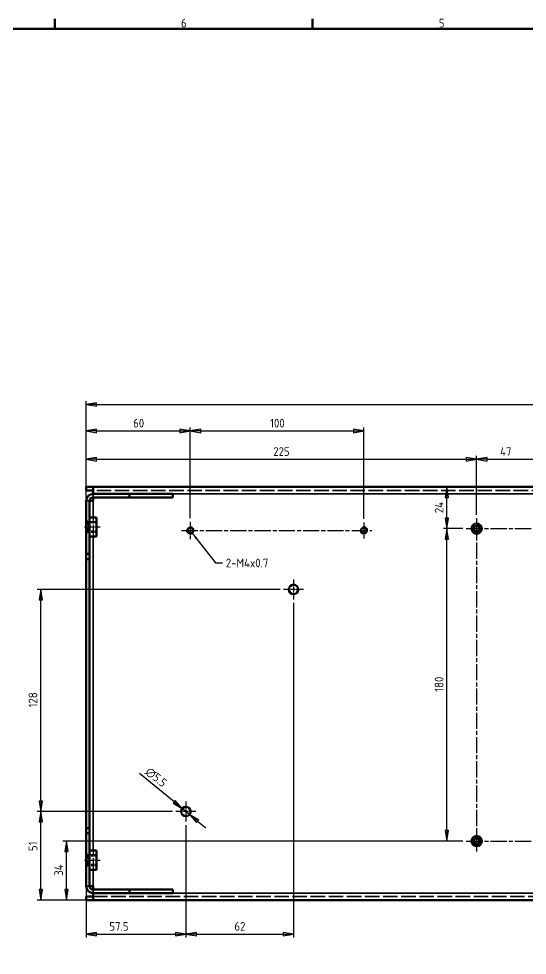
# Model space of a CAD drawing. Header units: millimetres. Extents: x 0 to 1188, y 0 to 840.
# Drawn here: x 276 to 569, y 286 to 826 of the extents above; entities that cross this region are included whole.
import ezdxf

# ---------------------------------------------------------------- set-up
doc = ezdxf.new("R2010")
doc.units = ezdxf.units.MM
doc.header["$LTSCALE"] = 2
doc.linetypes.add('CHAIN', pattern=[0.3543, 0.2362, -0.0295, 0.0591, -0.0295])
doc.linetypes.add('DASHED', pattern=[0.2067, 0.1654, -0.0413])
doc.layers.get('0').update_dxf_attribs({"lineweight": 25})
for name, color, linetype, lineweight in [('가려진 것(ISO)', 5, 'DASHED', 35), ('가려진 좁은 것(ISO)', 5, 'DASHED', 25), ('가시적인 것(ISO)', 7, 'Continuous', 50), ('가시적인 좁은 것(ISO)', 1, 'Continuous', 35), ('경계(ISO)', 7, 'Continuous', 70), ('기호(ISO)', 7, 'Continuous', 25), ('중심 표식(ISO)', 1, 'Continuous', 25), ('중심선(ISO)', 1, 'Continuous', 25), ('치수(ISO)', 7, 'Continuous', 25)]:
    doc.layers.add(name, color=color, linetype=linetype, lineweight=lineweight)
doc.styles.add('ISO Proportiona M2B', font='isocp.shx')
doc.styles.add('ISO ProportionalPSTEK', font='isocp.shx')
doc.dimstyles.new('PSTEK', dxfattribs={"dimscale": 2, "dimtxt": 2.5, "dimasz": 3, "dimexe": 1, "dimexo": 1, "dimgap": 1, "dimtad": 1, "dimrnd": 1e-08, "dimdsep": 46, "dimtxsty": 'ISO ProportionalPSTEK', "dimblk": 'Filled-1', "dimcen": 0.09, "dimdle": 10, "dimclrd": 3, "dimclre": 3, "dimclrt": 1, "dimadec": 1, "dimazin": 2, "dimtfac": 1, "dimtmove": 0, "dimatfit": 3, "dimfxl": 0, "dimtolj": 1, "dimlwd": -1, "dimlwe": -1, "dimarcsym": 0})
doc.dimstyles.new('PSTEK$7', dxfattribs={"dimscale": 2, "dimtxt": 2.5, "dimasz": 2, "dimexe": 1, "dimexo": 1, "dimgap": 1, "dimtad": 1, "dimrnd": 1e-08, "dimdsep": 46, "dimtxsty": 'ISO ProportionalPSTEK', "dimblk": 'Filled-1', "dimcen": 0.09, "dimdle": 10, "dimclrd": 3, "dimclre": 3, "dimclrt": 1, "dimadec": 1, "dimazin": 2, "dimtfac": 1, "dimtmove": 0, "dimatfit": 3, "dimfxl": 0, "dimtolj": 1, "dimlwd": -1, "dimlwe": -1, "dimarcsym": 0})

# ---------------------------------------------------------------- blocks, each defined once
blk = doc.blocks.new('경계 Default Border')
at = {"layer": '경계(ISO)'}
for p, q in [((148.5, 410), (148.5, 412.9)), ((222.75, 410), (222.75, 412.9))]:
    blk.add_line(p, q, dxfattribs=at)
at = {"layer": '경계(ISO)', "flags": 128}
blk.add_lwpolyline([(10, 10), (10, 410), (584, 410), (584, 10), (10, 10)], dxfattribs=at)
at = {"layer": '경계(ISO)', "color": 1, "char_height": 2.5, "attachment_point": 7, "style": 'ISO Proportiona M2B'}
for s, insert in [('6', (184.91, 410.38)), ('5', (259.16, 410.38))]:
    blk.add_mtext(s, dxfattribs=dict(at, insert=insert))
blk = doc.blocks.new('Filled-1')
at = {"color": 0}
for p, q in [((0, 0), (-1, 0.167)), ((-1, 0.167), (-1, -0.167)), ((-1, 0), (0, 0)), ((-1, -0.167), (0, 0))]:
    blk.add_line(p, q, dxfattribs=at)
at = {"color": 0, "flags": 128}
blk.add_lwpolyline([(-1, -0.167), (0, 0), (-1, 0.167), (-1, -0.167)], dxfattribs=at)
at = {"color": 0}
blk.add_solid([(-1, -0.167), (0, 0), (-1, 0.167), (-1, -0.167)], dxfattribs=at)
blk = doc.blocks.new('*D13')
at = {"layer": 'Defpoints', "color": 0, "transparency": 16777216}
for p in [(540.11, 571.95), (315.11, 548), (540.11, 537.95)]:
    blk.add_point(p, dxfattribs=at)
at = {"layer": '치수(ISO)', "color": 3, "transparency": 16777216}
for p, q in [((315.11, 550), (315.11, 573.95)), ((540.11, 539.95), (540.11, 573.95)), ((321.11, 571.95), (534.11, 571.95))]:
    blk.add_line(p, q, dxfattribs=at)
at = {"layer": '치수(ISO)', "color": 3, "transparency": 16777216, "xscale": 6, "yscale": 6, "zscale": 6, "rotation": 180}
blk.add_blockref('Filled-1', (315.11, 571.95), dxfattribs=at)
at = {"layer": '치수(ISO)', "color": 3, "transparency": 16777216, "xscale": 6, "yscale": 6, "zscale": 6}
blk.add_blockref('Filled-1', (540.11, 571.95), dxfattribs=at)
at = {"layer": '치수(ISO)', "color": 1, "transparency": 16777216, "insert": (422.94, 578.95), "char_height": 5, "attachment_point": 1, "style": 'ISO ProportionalPSTEK'}
blk.add_mtext('\\A1;225', dxfattribs=at)
blk = doc.blocks.new('*D14')
at = {"layer": 'Defpoints', "color": 0, "transparency": 16777216}
for p in [(587.11, 571.95), (540.11, 537.95), (587.11, 487.95)]:
    blk.add_point(p, dxfattribs=at)
at = {"layer": '치수(ISO)', "color": 3, "transparency": 16777216}
for p, q in [((540.11, 539.95), (540.11, 573.95)), ((587.11, 489.95), (587.11, 573.95)), ((546.11, 571.95), (581.11, 571.95))]:
    blk.add_line(p, q, dxfattribs=at)
at = {"layer": '치수(ISO)', "color": 3, "transparency": 16777216, "xscale": 6, "yscale": 6, "zscale": 6, "rotation": 180}
blk.add_blockref('Filled-1', (540.11, 571.95), dxfattribs=at)
at = {"layer": '치수(ISO)', "color": 3, "transparency": 16777216, "xscale": 6, "yscale": 6, "zscale": 6}
blk.add_blockref('Filled-1', (587.11, 571.95), dxfattribs=at)
at = {"layer": '치수(ISO)', "color": 1, "transparency": 16777216, "insert": (553.63, 578.95), "char_height": 5, "attachment_point": 1, "style": 'ISO ProportionalPSTEK'}
blk.add_mtext('\\A1;47', dxfattribs=at)
blk = doc.blocks.new('*D26')
at = {"layer": 'Defpoints', "color": 0, "transparency": 16777216}
for p in [(303.77, 352), (534.16, 352), (319.11, 318)]:
    blk.add_point(p, dxfattribs=at)
at = {"layer": '치수(ISO)', "color": 3, "transparency": 16777216}
for p, q in [((532.16, 352), (301.77, 352)), ((303.77, 324), (303.77, 346)), ((317.11, 318), (301.77, 318))]:
    blk.add_line(p, q, dxfattribs=at)
at = {"layer": '치수(ISO)', "color": 3, "transparency": 16777216, "xscale": 6, "yscale": 6, "zscale": 6}
for p, rotation in [((303.77, 352), 90), ((303.77, 318), 270)]:
    blk.add_blockref('Filled-1', p, dxfattribs=dict(at, rotation=rotation))
at = {"layer": '치수(ISO)', "color": 1, "transparency": 16777216, "insert": (296.77, 332), "char_height": 5, "attachment_point": 1, "rotation": 90, "style": 'ISO ProportionalPSTEK'}
blk.add_mtext('\\A1;34', dxfattribs=at)
blk = doc.blocks.new('*D27')
at = {"layer": 'Defpoints', "color": 0, "transparency": 16777216}
for p in [(319.11, 556), (522.96, 556), (534.16, 532)]:
    blk.add_point(p, dxfattribs=at)
at = {"layer": '치수(ISO)', "color": 3, "transparency": 16777216}
for p, q in [((522.96, 538), (522.96, 550)), ((532.16, 532), (520.96, 532))]:
    blk.add_line(p, q, dxfattribs=at)
at = {"layer": '치수(ISO)', "color": 3, "transparency": 16777216, "xscale": 6, "yscale": 6, "zscale": 6}
for p, rotation in [((522.96, 556), 90), ((522.96, 532), 270)]:
    blk.add_blockref('Filled-1', p, dxfattribs=dict(at, rotation=rotation))
at = {"layer": '치수(ISO)', "color": 1, "transparency": 16777216, "insert": (515.96, 540.94), "char_height": 5, "attachment_point": 1, "rotation": 90, "style": 'ISO ProportionalPSTEK'}
blk.add_mtext('\\A1;24', dxfattribs=at)
blk = doc.blocks.new('*D28')
at = {"layer": 'Defpoints', "color": 0, "transparency": 16777216}
for p in [(522.96, 532), (534.16, 532), (534.16, 352)]:
    blk.add_point(p, dxfattribs=at)
at = {"layer": '치수(ISO)', "color": 3, "transparency": 16777216}
for p, q in [((532.16, 532), (520.96, 532)), ((522.96, 358), (522.96, 526)), ((532.16, 352), (520.96, 352))]:
    blk.add_line(p, q, dxfattribs=at)
at = {"layer": '치수(ISO)', "color": 3, "transparency": 16777216, "xscale": 6, "yscale": 6, "zscale": 6}
for p, rotation in [((522.96, 532), 90), ((522.96, 352), 270)]:
    blk.add_blockref('Filled-1', p, dxfattribs=dict(at, rotation=rotation))
at = {"layer": '치수(ISO)', "color": 1, "transparency": 16777216, "insert": (515.96, 438), "char_height": 5, "attachment_point": 1, "rotation": 90, "style": 'ISO ProportionalPSTEK'}
blk.add_mtext('\\A1;180', dxfattribs=at)
blk = doc.blocks.new('*D47')
at = {"layer": 'Defpoints', "color": 0, "transparency": 16777216}
for p in [(1075.11, 603.53), (315.11, 556), (1075.11, 554)]:
    blk.add_point(p, dxfattribs=at)
at = {"layer": '치수(ISO)', "color": 3, "transparency": 16777216}
for p, q in [((315.11, 558), (315.11, 605.53)), ((1075.11, 556), (1075.11, 605.53)), ((321.11, 603.53), (1069.11, 603.53))]:
    blk.add_line(p, q, dxfattribs=at)
at = {"layer": '치수(ISO)', "color": 3, "transparency": 16777216, "xscale": 6, "yscale": 6, "zscale": 6, "rotation": 180}
blk.add_blockref('Filled-1', (315.11, 603.53), dxfattribs=at)
at = {"layer": '치수(ISO)', "color": 3, "transparency": 16777216, "xscale": 6, "yscale": 6, "zscale": 6}
blk.add_blockref('Filled-1', (1075.11, 603.53), dxfattribs=at)
at = {"layer": '치수(ISO)', "color": 1, "transparency": 16777216, "insert": (610.61, 610.53), "char_height": 5, "attachment_point": 1, "style": 'ISO ProportionalPSTEK'}
blk.add_mtext('\\A1;760', dxfattribs=at)
blk = doc.blocks.new('*D61')
at = {"layer": 'Defpoints', "color": 0, "transparency": 16777216}
for p in [(372.61, 363.25), (315.11, 326), (372.61, 298.36)]:
    blk.add_point(p, dxfattribs=at)
at = {"layer": '치수(ISO)', "color": 3, "transparency": 16777216}
for p, q in [((372.61, 361.25), (372.61, 296.36)), ((315.11, 324), (315.11, 296.36)), ((321.11, 298.36), (366.61, 298.36))]:
    blk.add_line(p, q, dxfattribs=at)
at = {"layer": '치수(ISO)', "color": 3, "transparency": 16777216, "xscale": 6, "yscale": 6, "zscale": 6, "rotation": 180}
blk.add_blockref('Filled-1', (315.11, 298.36), dxfattribs=at)
at = {"layer": '치수(ISO)', "color": 3, "transparency": 16777216, "xscale": 6, "yscale": 6, "zscale": 6}
blk.add_blockref('Filled-1', (372.61, 298.36), dxfattribs=at)
at = {"layer": '치수(ISO)', "color": 1, "transparency": 16777216, "insert": (328.51, 305.36), "char_height": 5, "attachment_point": 1, "style": 'ISO ProportionalPSTEK'}
blk.add_mtext('\\A1;57.5', dxfattribs=at)
blk = doc.blocks.new('*D62')
at = {"layer": 'Defpoints', "color": 0, "transparency": 16777216}
for p in [(434.61, 491.25), (372.61, 363.25), (434.61, 298.36)]:
    blk.add_point(p, dxfattribs=at)
at = {"layer": '치수(ISO)', "color": 3, "transparency": 16777216}
for p, q in [((434.61, 489.25), (434.61, 296.36)), ((372.61, 361.25), (372.61, 296.36)), ((378.61, 298.36), (428.61, 298.36))]:
    blk.add_line(p, q, dxfattribs=at)
at = {"layer": '치수(ISO)', "color": 3, "transparency": 16777216, "xscale": 6, "yscale": 6, "zscale": 6, "rotation": 180}
blk.add_blockref('Filled-1', (372.61, 298.36), dxfattribs=at)
at = {"layer": '치수(ISO)', "color": 3, "transparency": 16777216, "xscale": 6, "yscale": 6, "zscale": 6}
blk.add_blockref('Filled-1', (434.61, 298.36), dxfattribs=at)
at = {"layer": '치수(ISO)', "color": 1, "transparency": 16777216, "insert": (400.56, 305.36), "char_height": 5, "attachment_point": 1, "style": 'ISO ProportionalPSTEK'}
blk.add_mtext('\\A1;62', dxfattribs=at)
blk = doc.blocks.new('*D63')
at = {"layer": 'Defpoints', "color": 0, "transparency": 16777216}
for p in [(288.99, 369), (366.86, 369), (315.11, 318)]:
    blk.add_point(p, dxfattribs=at)
at = {"layer": '치수(ISO)', "color": 3, "transparency": 16777216}
for p, q in [((364.86, 369), (286.99, 369)), ((288.99, 324), (288.99, 363)), ((313.11, 318), (286.99, 318))]:
    blk.add_line(p, q, dxfattribs=at)
at = {"layer": '치수(ISO)', "color": 3, "transparency": 16777216, "xscale": 6, "yscale": 6, "zscale": 6}
for p, rotation in [((288.99, 369), 90), ((288.99, 318), 270)]:
    blk.add_blockref('Filled-1', p, dxfattribs=dict(at, rotation=rotation))
at = {"layer": '치수(ISO)', "color": 1, "transparency": 16777216, "insert": (281.99, 346.25), "char_height": 5, "attachment_point": 1, "rotation": 90, "style": 'ISO ProportionalPSTEK'}
blk.add_mtext('\\A1;51', dxfattribs=at)
blk = doc.blocks.new('*D64')
at = {"layer": 'Defpoints', "color": 0, "transparency": 16777216}
for p in [(288.99, 497), (428.86, 497), (366.86, 369)]:
    blk.add_point(p, dxfattribs=at)
at = {"layer": '치수(ISO)', "color": 3, "transparency": 16777216}
for p, q in [((426.86, 497), (286.99, 497)), ((288.99, 375), (288.99, 491)), ((364.86, 369), (286.99, 369))]:
    blk.add_line(p, q, dxfattribs=at)
at = {"layer": '치수(ISO)', "color": 3, "transparency": 16777216, "xscale": 6, "yscale": 6, "zscale": 6}
for p, rotation in [((288.99, 497), 90), ((288.99, 369), 270)]:
    blk.add_blockref('Filled-1', p, dxfattribs=dict(at, rotation=rotation))
at = {"layer": '치수(ISO)', "color": 1, "transparency": 16777216, "insert": (281.98, 429), "char_height": 5, "attachment_point": 1, "rotation": 90, "style": 'ISO ProportionalPSTEK'}
blk.add_mtext('\\A1;128', dxfattribs=at)
blk = doc.blocks.new('*D65')
at = {"layer": 'Defpoints', "color": 0, "transparency": 16777216}
for p in [(370.49, 370.75), (374.74, 367.26)]:
    blk.add_point(p, dxfattribs=at)
at = {"layer": '치수(ISO)', "color": 3, "transparency": 16777216}
for p, q in [((365.85, 374.55), (345.95, 390.89)), ((374.74, 367.26), (370.49, 370.75)), ((379.37, 363.45), (384.01, 359.64))]:
    blk.add_line(p, q, dxfattribs=at)
at = {"layer": '치수(ISO)', "color": 3, "transparency": 16777216, "xscale": 6, "yscale": 6, "zscale": 6}
for p, rotation in [((370.49, 370.75), 320.6194264387861), ((374.74, 367.26), 140.6194264387861)]:
    blk.add_blockref('Filled-1', p, dxfattribs=dict(at, rotation=rotation))
at = {"layer": '치수(ISO)', "color": 1, "transparency": 16777216, "insert": (351.94, 395.03), "char_height": 5, "attachment_point": 1, "rotation": 320.6194, "style": 'ISO ProportionalPSTEK'}
blk.add_mtext('\\A1;∅5.5', dxfattribs=at)
blk = doc.blocks.new('*D69')
at = {"layer": 'Defpoints', "color": 0, "transparency": 16777216}
for p in [(375.11, 588.27), (315.11, 548), (375.11, 536)]:
    blk.add_point(p, dxfattribs=at)
at = {"layer": '치수(ISO)', "color": 3, "transparency": 16777216}
for p, q in [((315.11, 550), (315.11, 590.27)), ((321.11, 588.27), (369.11, 588.27)), ((375.11, 538), (375.11, 590.27))]:
    blk.add_line(p, q, dxfattribs=at)
at = {"layer": '치수(ISO)', "color": 3, "transparency": 16777216, "xscale": 6, "yscale": 6, "zscale": 6, "rotation": 180}
blk.add_blockref('Filled-1', (315.11, 588.27), dxfattribs=at)
at = {"layer": '치수(ISO)', "color": 3, "transparency": 16777216, "xscale": 6, "yscale": 6, "zscale": 6}
blk.add_blockref('Filled-1', (375.11, 588.27), dxfattribs=at)
at = {"layer": '치수(ISO)', "color": 1, "transparency": 16777216, "insert": (342.21, 595.27), "char_height": 5, "attachment_point": 1, "style": 'ISO ProportionalPSTEK'}
blk.add_mtext('\\A1;60', dxfattribs=at)
blk = doc.blocks.new('*D70')
at = {"layer": 'Defpoints', "color": 0, "transparency": 16777216}
for p in [(475.11, 588.27), (375.11, 536), (475.11, 535.62)]:
    blk.add_point(p, dxfattribs=at)
at = {"layer": '치수(ISO)', "color": 3, "transparency": 16777216}
for p, q in [((375.11, 538), (375.11, 590.27)), ((381.11, 588.27), (469.11, 588.27)), ((475.11, 537.62), (475.11, 590.27))]:
    blk.add_line(p, q, dxfattribs=at)
at = {"layer": '치수(ISO)', "color": 3, "transparency": 16777216, "xscale": 6, "yscale": 6, "zscale": 6, "rotation": 180}
blk.add_blockref('Filled-1', (375.11, 588.27), dxfattribs=at)
at = {"layer": '치수(ISO)', "color": 3, "transparency": 16777216, "xscale": 6, "yscale": 6, "zscale": 6}
blk.add_blockref('Filled-1', (475.11, 588.27), dxfattribs=at)
at = {"layer": '치수(ISO)', "color": 1, "transparency": 16777216, "insert": (421.11, 595.27), "char_height": 5, "attachment_point": 1, "style": 'ISO ProportionalPSTEK'}
blk.add_mtext('\\A1;100', dxfattribs=at)

msp = doc.modelspace()

# ---------------------------------------------------------------- linework, layer by layer
at = {"layer": '가려진 것(ISO)', "ltscale": 25.264742}
for p, q in [((1071.112, 554), (319.112, 554)), ((319.112, 320), (1071.112, 320))]:
    msp.add_line(p, q, dxfattribs=at)
at = {"layer": '가려진 것(ISO)', "ltscale": 1.904597}
for p, q in [((319.112, 552), (319.112, 550)), ((317.112, 548), (315.112, 548)), ((317.112, 326), (315.112, 326)), ((319.112, 324), (319.112, 322))]:
    msp.add_line(p, q, dxfattribs=at)
at = {"layer": '가려진 것(ISO)', "ltscale": 0.952248}
for p, q in [((316.112, 536.25), (315.112, 536.25)), ((316.112, 529.75), (315.112, 529.75)), ((316.112, 344.25), (315.112, 344.25)), ((316.112, 337.75), (315.112, 337.75))]:
    msp.add_line(p, q, dxfattribs=at)
at = {"layer": '가려진 것(ISO)', "ltscale": 9.723544}
for p, q in [((316.112, 529.75), (316.112, 536.25)), ((316.112, 337.75), (316.112, 344.25))]:
    msp.add_line(p, q, dxfattribs=at)
at = {"layer": '가려진 것(ISO)', "ltscale": 4.761642}
for p, q in [((321.112, 536), (316.112, 536)), ((316.112, 535.459), (321.112, 535.459)), ((316.112, 530.542), (321.112, 530.542)), ((316.112, 530), (321.112, 530)), ((321.112, 344), (316.112, 344)), ((316.112, 343.459), (321.112, 343.459)), ((316.112, 338.542), (321.112, 338.542)), ((316.112, 338), (321.112, 338))]:
    msp.add_line(p, q, dxfattribs=at)
at = {"layer": '가려진 좁은 것(ISO)', "ltscale": 10.475731}
for p, q in [((319.112, 538.5), (319.112, 527.5)), ((319.112, 346.5), (319.112, 335.5))]:
    msp.add_line(p, q, dxfattribs=at)
at = {"layer": '가시적인 것(ISO)'}
for p, q in [((315.112, 554), (315.112, 556)), ((315.112, 556), (319.112, 556)), ((319.112, 552), (319.112, 556)), ((319.112, 556), (1071.112, 556)), ((319.112, 554), (315.112, 554)), ((340.112, 552), (319.112, 552)), ((340.112, 550), (340.112, 552)), ((340.112, 552), (365.112, 552)), ((365.112, 552), (365.112, 550)), ((315.112, 548), (315.112, 517.5)), ((317.112, 548), (317.112, 517.5)), ((319.112, 548), (317.112, 548)), ((319.112, 550), (319.112, 548)), ((340.112, 550), (319.112, 550)), ((365.112, 550), (340.112, 550)), ((317.112, 538.5), (321.112, 538.5)), ((321.112, 538.5), (321.112, 527.5)), ((317.112, 527.5), (321.112, 527.5)), ((317.112, 517.5), (315.112, 517.5)), ((315.112, 517.5), (315.112, 514.5)), ((315.112, 514.5), (317.112, 514.5)), ((315.112, 359.5), (315.112, 514.5)), ((317.112, 514.5), (317.112, 517.5)), ((317.112, 514.5), (317.112, 359.5)), ((315.112, 359.5), (315.112, 356.5)), ((317.112, 359.5), (315.112, 359.5)), ((315.112, 356.5), (317.112, 356.5)), ((315.112, 356.5), (315.112, 326)), ((317.112, 356.5), (317.112, 359.5)), ((317.112, 356.5), (317.112, 326)), ((317.112, 346.5), (321.112, 346.5)), ((321.112, 346.5), (321.112, 335.5)), ((317.112, 335.5), (321.112, 335.5)), ((317.112, 326), (319.112, 326)), ((319.112, 326), (319.112, 324)), ((340.112, 324), (319.112, 324)), ((340.112, 324), (365.112, 324)), ((340.112, 322), (340.112, 324)), ((365.112, 324), (365.112, 322)), ((315.112, 320), (319.112, 320)), ((315.112, 318), (315.112, 320)), ((319.112, 318), (319.112, 322)), ((319.112, 322), (340.112, 322)), ((365.112, 322), (340.112, 322)), ((319.112, 318), (315.112, 318)), ((1071.112, 318), (319.112, 318))]:
    msp.add_line(p, q, dxfattribs=at)
for centre, radius in [((540.112, 532), 2.95), ((375.112, 531), 1.621), ((475.112, 531), 1.621), ((540.112, 532), 1.621), ((434.612, 497), 2.75), ((372.612, 369), 2.75), ((540.112, 352), 2.95), ((540.112, 352), 1.621)]:
    msp.add_circle(centre, radius, dxfattribs=at)
for centre, radius, start, end in [((319.112, 548), 4, 90, 180), ((319.112, 548), 2, 90, 180), ((319.112, 326), 4, 180, 270), ((319.112, 326), 2, 180, 270)]:
    msp.add_arc(centre, radius, start, end, dxfattribs=at)
at = {"layer": '가시적인 좁은 것(ISO)'}
for p, q in [((1071.112, 552), (365.112, 552)), ((319.112, 548), (319.112, 538.5)), ((319.112, 527.5), (319.112, 346.5)), ((319.112, 335.5), (319.112, 326)), ((365.112, 322), (1071.112, 322))]:
    msp.add_line(p, q, dxfattribs=at)
for centre in [(375.112, 531), (475.112, 531), (540.112, 532), (540.112, 352)]:
    msp.add_arc(centre, 2, 170, 80, dxfattribs=at)
at = {"layer": '중심 표식(ISO)', "linetype": 'CHAIN', "ltscale": 5.555937}
msp.add_line((375.112, 536), (375.112, 526), dxfattribs=at)
at = {"layer": '중심 표식(ISO)', "linetype": 'CHAIN', "ltscale": 5.134789}
msp.add_line((475.112, 535.621), (475.112, 526.379), dxfattribs=at)
at = {"layer": '중심 표식(ISO)', "linetype": 'CHAIN', "ltscale": 6.611584}
for p, q in [((540.112, 537.95), (540.112, 526.05)), ((540.112, 357.95), (540.112, 346.05))]:
    msp.add_line(p, q, dxfattribs=at)
at = {"layer": '중심 표식(ISO)', "linetype": 'CHAIN', "ltscale": 6.389343}
for p, q in [((434.612, 502.75), (434.612, 491.25)), ((440.362, 497), (428.862, 497)), ((372.612, 374.75), (372.612, 363.25)), ((378.362, 369), (366.862, 369))]:
    msp.add_line(p, q, dxfattribs=at)
at = {"layer": '중심선(ISO)', "linetype": 'CHAIN', "ltscale": 19.757267}
for p, q in [((540.112, 537.95), (540.112, 346.05)), ((370.112, 531), (479.733, 531)), ((534.162, 532), (966.062, 532)), ((534.162, 352), (966.062, 352))]:
    msp.add_line(p, q, dxfattribs=at)
at = {"layer": '중심선(ISO)', "linetype": 'CHAIN', "ltscale": 5.000333}
for p, q in [((314.112, 533), (323.112, 533)), ((314.112, 341), (323.112, 341))]:
    msp.add_line(p, q, dxfattribs=at)

# ---------------------------------------------------------------- block references
at = {"xscale": 2, "yscale": 2, "zscale": 2}
msp.add_blockref('경계 Default Border', (0, 0), dxfattribs=at)

# ---------------------------------------------------------------- texts
at = {"layer": '기호(ISO)', "color": 1, "insert": (395.615, 514.723), "char_height": 5, "width": 30.87181, "attachment_point": 1, "line_spacing_factor": 0.4375, "style": 'ISO ProportionalPSTEK'}
msp.add_mtext('{2-M4x0.7}', dxfattribs=at)

# ---------------------------------------------------------------- dimensions: what is measured, and where the dimension line sits
at = {"layer": '치수(ISO)', "color": 3}
for base, p1, p2, angle, override, picture, middle in [((1075.112, 603.534), (315.112, 556), (1075.112, 554), 180, {"dimdec": 2, "dimtp": 0, "dimtm": 0, "dimtdec": 2, "dimtofl": 0, "dimatfit": 1}, '*D47', (615.112, 603.534)), ((375.112, 588.272), (315.112, 548), (375.112, 536), 180, {"dimdec": 2, "dimtp": 0, "dimtm": 0, "dimtdec": 2, "dimtofl": 0, "dimatfit": 1}, '*D69', (345.112, 588.272)), ((475.112, 588.272), (375.112, 536), (475.112, 535.621), 180, {"dimdec": 2, "dimtp": 0, "dimtm": 0, "dimtdec": 2, "dimtofl": 0, "dimatfit": 1}, '*D70', (425.112, 588.272)), ((540.112, 571.95), (315.112, 548), (540.112, 537.95), 180, {"dimdec": 2, "dimblk2": 'Filled-1', "dimsah": 1, "dimtp": 0, "dimtm": 0, "dimtdec": 2, "dimtofl": 0, "dimatfit": 1}, '*D13', (427.612, 571.95)), ((587.112, 571.95), (540.112, 537.95), (587.112, 487.95), 180, {"dimdec": 2, "dimblk1": 'Filled-1', "dimblk2": 'Filled-1', "dimsah": 1, "dimtp": 0, "dimtm": 0, "dimtdec": 2, "dimtofl": 0, "dimatfit": 1}, '*D14', (556.632, 571.95)), ((522.958, 556), (534.162, 532), (319.112, 556), 90, {"dimdec": 2, "dimblk1": 'Filled-1', "dimsah": 1, "dimse2": 1, "dimtp": 0, "dimtm": 0, "dimtdec": 2, "dimtofl": 0, "dimatfit": 1}, '*D27', (522.958, 544)), ((522.958, 532), (534.162, 352), (534.162, 532), 90, {"dimdec": 2, "dimblk1": 'Filled-1', "dimblk2": 'Filled-1', "dimsah": 1, "dimtp": 0, "dimtm": 0, "dimtdec": 2, "dimtofl": 0, "dimatfit": 1}, '*D28', (522.958, 442)), ((288.986, 497), (366.862, 369), (428.862, 497), 90, {"dimdec": 2, "dimtp": 0, "dimtm": 0, "dimtdec": 2, "dimtofl": 0, "dimatfit": 1}, '*D64', (288.986, 433)), ((434.612, 298.363), (372.612, 363.25), (434.612, 491.25), 180, {"dimdec": 2, "dimtp": 0, "dimtm": 0, "dimtdec": 2, "dimtofl": 0, "dimatfit": 1}, '*D62', (403.612, 298.363)), ((288.986, 369), (315.112, 318), (366.862, 369), 90, {"dimdec": 2, "dimtp": 0, "dimtm": 0, "dimtdec": 2, "dimtofl": 0, "dimatfit": 1}, '*D63', (288.986, 348.5)), ((372.612, 298.363), (315.112, 326), (372.612, 363.25), 180, {"dimdec": 2, "dimtp": 0, "dimtm": 0, "dimtdec": 2, "dimtofl": 0, "dimatfit": 1}, '*D61', (333.862, 298.363)), ((303.77, 352), (319.112, 318), (534.162, 352), 90, {"dimdec": 2, "dimblk2": 'Filled-1', "dimsah": 1, "dimtp": 0, "dimtm": 0, "dimtdec": 2, "dimtofl": 0, "dimatfit": 1}, '*D26', (303.77, 335))]:
    dim = msp.add_linear_dim(base=base, p1=p1, p2=p2, angle=angle, dimstyle='PSTEK', override=override, dxfattribs=at)
    dim.commit()
    dim.dimension.update_dxf_attribs({"geometry": picture, "text_midpoint": middle, "dimtype": 160})
dim = msp.add_diameter_dim_2p(p1=(374.737, 367.256), p2=(370.486, 370.745), dimstyle='PSTEK', override={"dimdec": 2, "dimlfac": 1, "dimtp": 0, "dimtm": 0, "dimtdec": 2, "dimatfit": 2}, dxfattribs=at)
dim.commit()
dim.dimension.update_dxf_attribs({"geometry": '*D65', "text_midpoint": (352.02, 385.903), "dimtype": 163})

# ---------------------------------------------------------------- leaders
at = {"layer": '기호(ISO)', "color": 3, "annotation_type": 0, "has_hookline": 1, "hookline_direction": 0, "text_width": 26.127}
msp.add_leader([(376.293, 529.387), (389.615, 512.223), (393.615, 512.223)], dimstyle='PSTEK$7', override={"dimtad": 0}, dxfattribs=at)

doc.saveas('drawing.dxf')
